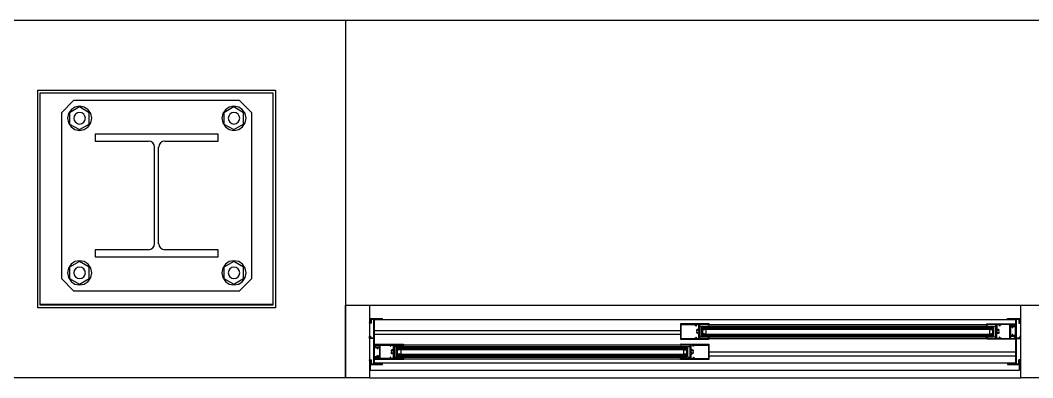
# Model space of a CAD drawing. Header units: millimetres. Extents: x 7649 to 34105, y 3983 to 25377.
# Drawn here: x 12892 to 14992, y 20637 to 21377 of the extents above; entities that cross this region are included whole.
import ezdxf

# ---------------------------------------------------------------- set-up
doc = ezdxf.new("R2010")
doc.units = ezdxf.units.MM

msp = doc.modelspace()

# ---------------------------------------------------------------- linework, layer by layer
at = {"layer": 'GEOMETRY', "color": 7}
for p, q in [((7649.45694, 21376.92222), (34105.14444, 21376.92222)), ((13003.03611, 21210.76389), (12977.63611, 21185.36389)), ((13346.99444, 21210.76389), (13003.03611, 21210.76389)), ((13372.39444, 21185.36389), (13346.99444, 21210.76389)), ((12997.69794, 21191.7604), (12992.31131, 21183.77083)), ((13015.20694, 21197.53472), (12994.56944, 21185.36389)), ((13005.6875, 21197.14702), (12997.69794, 21191.7604)), ((13015.47153, 21199.12222), (13005.6875, 21197.14702)), ((13035.31528, 21185.36389), (13015.20694, 21197.53472)), ((13025.25556, 21197.14702), (13015.47153, 21199.12222)), ((13033.24512, 21191.7604), (13025.25556, 21197.14702)), ((13038.63174, 21183.77083), (13033.24512, 21191.7604)), ((13317.84377, 21191.7604), (13312.45715, 21183.77083)), ((13335.35278, 21197.53472), (13314.71528, 21185.36389)), ((13325.83333, 21197.14702), (13317.84377, 21191.7604)), ((13335.61736, 21199.12222), (13325.83333, 21197.14702)), ((13355.46111, 21185.36389), (13335.35278, 21197.53472)), ((13345.40139, 21197.14702), (13335.61736, 21199.12222)), ((13353.39095, 21191.7604), (13345.40139, 21197.14702)), ((13358.77758, 21183.77083), (13353.39095, 21191.7604)), ((12977.63611, 21185.36389), (12977.63611, 20841.93472)), ((12992.31131, 21183.77083), (12990.33611, 21173.98681)), ((12990.33611, 21173.98681), (12992.31131, 21164.20278)), ((12994.56944, 21185.36389), (12994.56944, 21162.08056)), ((13004.50098, 21178.62112), (13003.56528, 21173.98681)), ((13003.56528, 21173.98681), (13004.50098, 21169.3525)), ((13007.05266, 21182.40567), (13004.50098, 21178.62112)), ((13004.50098, 21169.3525), (13007.05266, 21165.56794)), ((13010.83722, 21184.95736), (13007.05266, 21182.40567)), ((13015.47153, 21185.89306), (13010.83722, 21184.95736)), ((13020.10584, 21184.95736), (13015.47153, 21185.89306)), ((13023.89039, 21182.40567), (13020.10584, 21184.95736)), ((13026.44208, 21178.62112), (13023.89039, 21182.40567)), ((13023.89039, 21165.56794), (13026.44208, 21169.3525)), ((13027.37778, 21173.98681), (13026.44208, 21178.62112)), ((13026.44208, 21169.3525), (13027.37778, 21173.98681)), ((13035.31528, 21162.08056), (13035.31528, 21185.36389)), ((13040.60694, 21173.98681), (13038.63174, 21183.77083)), ((13038.63174, 21164.20278), (13040.60694, 21173.98681)), ((13312.45715, 21183.77083), (13310.48194, 21173.98681)), ((13310.48194, 21173.98681), (13312.45715, 21164.20278)), ((13314.71528, 21185.36389), (13314.71528, 21162.08056)), ((13324.64681, 21178.62112), (13323.71111, 21173.98681)), ((13323.71111, 21173.98681), (13324.64681, 21169.3525)), ((13327.1985, 21182.40567), (13324.64681, 21178.62112)), ((13324.64681, 21169.3525), (13327.1985, 21165.56794)), ((13330.98305, 21184.95736), (13327.1985, 21182.40567)), ((13335.61736, 21185.89306), (13330.98305, 21184.95736)), ((13340.25167, 21184.95736), (13335.61736, 21185.89306)), ((13344.03623, 21182.40567), (13340.25167, 21184.95736)), ((13346.58791, 21178.62112), (13344.03623, 21182.40567)), ((13344.03623, 21165.56794), (13346.58791, 21169.3525)), ((13347.52361, 21173.98681), (13346.58791, 21178.62112)), ((13346.58791, 21169.3525), (13347.52361, 21173.98681)), ((13355.46111, 21162.08056), (13355.46111, 21185.36389)), ((13360.75278, 21173.98681), (13358.77758, 21183.77083)), ((13358.77758, 21164.20278), (13360.75278, 21173.98681)), ((13372.39444, 20841.93472), (13372.39444, 21185.36389)), ((12992.31131, 21164.20278), (12997.69794, 21156.21321)), ((12994.56944, 21162.08056), (13015.20694, 21150.43889)), ((12997.69794, 21156.21321), (13005.6875, 21150.82659)), ((13005.6875, 21150.82659), (13015.47153, 21148.85139)), ((13007.05266, 21165.56794), (13010.83722, 21163.01625)), ((13010.83722, 21163.01625), (13015.47153, 21162.08056)), ((13015.20694, 21150.43889), (13035.31528, 21162.08056)), ((13015.47153, 21162.08056), (13020.10584, 21163.01625)), ((13015.47153, 21148.85139), (13025.25556, 21150.82659)), ((13020.10584, 21163.01625), (13023.89039, 21165.56794)), ((13025.25556, 21150.82659), (13033.24512, 21156.21321)), ((13033.24512, 21156.21321), (13038.63174, 21164.20278)), ((13312.45715, 21164.20278), (13317.84377, 21156.21321)), ((13314.71528, 21162.08056), (13335.35278, 21150.43889)), ((13317.84377, 21156.21321), (13325.83333, 21150.82659)), ((13325.83333, 21150.82659), (13335.61736, 21148.85139)), ((13327.1985, 21165.56794), (13330.98305, 21163.01625)), ((13330.98305, 21163.01625), (13335.61736, 21162.08056)), ((13335.35278, 21150.43889), (13355.46111, 21162.08056)), ((13335.61736, 21162.08056), (13340.25167, 21163.01625)), ((13335.61736, 21148.85139), (13345.40139, 21150.82659)), ((13340.25167, 21163.01625), (13344.03623, 21165.56794)), ((13345.40139, 21150.82659), (13353.39095, 21156.21321)), ((13353.39095, 21156.21321), (13358.77758, 21164.20278)), ((13302.54444, 21140.91389), (13048.01528, 21140.91389)), ((13048.01528, 21140.91389), (13048.01528, 21126.62639)), ((13048.01528, 21126.62639), (13158.08194, 21126.62639)), ((13163.18691, 21125.64928), (13158.34653, 21126.62639)), ((13167.13966, 21122.98449), (13163.18691, 21125.64928)), ((13187.37281, 21125.64928), (13183.42006, 21122.98449)), ((13192.21319, 21126.62639), (13187.37281, 21125.64928)), ((13191.94861, 21126.62639), (13302.54444, 21126.62639)), ((13302.54444, 21126.62639), (13302.54444, 21140.91389)), ((13169.80469, 21119.03179), (13167.13966, 21122.98449)), ((13170.78194, 21114.19097), (13169.80469, 21119.03179)), ((13170.78194, 20913.90139), (13170.78194, 21113.92639)), ((13179.24861, 20913.90139), (13179.24861, 21113.92639)), ((13180.75503, 21119.03179), (13179.77778, 21114.19097)), ((13183.42006, 21122.98449), (13180.75503, 21119.03179)), ((13169.80469, 20909.32515), (13170.78194, 20914.16597)), ((13179.77778, 20914.16597), (13180.75503, 20909.32515)), ((13158.08194, 20901.20139), (13048.01528, 20901.20139)), ((13048.01528, 20901.20139), (13048.01528, 20886.91389)), ((13158.34653, 20901.73056), (13163.18691, 20902.70766)), ((13163.18691, 20902.70766), (13167.13966, 20905.37245)), ((13167.13966, 20905.37245), (13169.80469, 20909.32515)), ((13180.75503, 20909.32515), (13183.42006, 20905.37245)), ((13183.42006, 20905.37245), (13187.37281, 20902.70766)), ((13187.37281, 20902.70766), (13192.21319, 20901.73056)), ((13302.54444, 20901.20139), (13191.94861, 20901.20139)), ((13302.54444, 20886.91389), (13302.54444, 20901.20139)), ((13015.20694, 20877.38889), (12994.56944, 20865.74722)), ((13005.6875, 20877.00119), (12997.69794, 20871.61457)), ((13015.47153, 20878.97639), (13005.6875, 20877.00119)), ((13035.31528, 20865.74722), (13015.20694, 20877.38889)), ((13025.25556, 20877.00119), (13015.47153, 20878.97639)), ((13033.24512, 20871.61457), (13025.25556, 20877.00119)), ((13048.01528, 20886.91389), (13302.54444, 20886.91389)), ((13335.35278, 20877.38889), (13314.71528, 20865.74722)), ((13325.83333, 20877.00119), (13317.84377, 20871.61457)), ((13335.61736, 20878.97639), (13325.83333, 20877.00119)), ((13355.46111, 20865.74722), (13335.35278, 20877.38889)), ((13345.40139, 20877.00119), (13335.61736, 20878.97639)), ((13353.39095, 20871.61457), (13345.40139, 20877.00119)), ((12992.31131, 20863.625), (12990.33611, 20853.84097)), ((12990.33611, 20853.84097), (12992.31131, 20844.05695)), ((12997.69794, 20871.61457), (12992.31131, 20863.625)), ((12994.56944, 20865.74722), (12994.56944, 20841.93472)), ((13004.50098, 20858.47528), (13003.56528, 20853.84097)), ((13003.56528, 20853.84097), (13004.50098, 20849.20666)), ((13007.05266, 20862.25984), (13004.50098, 20858.47528)), ((13010.83722, 20864.81152), (13007.05266, 20862.25984)), ((13015.47153, 20865.74722), (13010.83722, 20864.81152)), ((13020.10584, 20864.81152), (13015.47153, 20865.74722)), ((13023.89039, 20862.25984), (13020.10584, 20864.81152)), ((13026.44208, 20858.47528), (13023.89039, 20862.25984)), ((13027.37778, 20853.84097), (13026.44208, 20858.47528)), ((13026.44208, 20849.20666), (13027.37778, 20853.84097)), ((13038.63174, 20863.625), (13033.24512, 20871.61457)), ((13035.31528, 20841.93472), (13035.31528, 20865.74722)), ((13040.60694, 20853.84097), (13038.63174, 20863.625)), ((13038.63174, 20844.05695), (13040.60694, 20853.84097)), ((13312.45715, 20863.625), (13310.48194, 20853.84097)), ((13310.48194, 20853.84097), (13312.45715, 20844.05695)), ((13317.84377, 20871.61457), (13312.45715, 20863.625)), ((13314.71528, 20865.74722), (13314.71528, 20841.93472)), ((13324.64681, 20858.47528), (13323.71111, 20853.84097)), ((13323.71111, 20853.84097), (13324.64681, 20849.20666)), ((13327.1985, 20862.25984), (13324.64681, 20858.47528)), ((13330.98305, 20864.81152), (13327.1985, 20862.25984)), ((13335.61736, 20865.74722), (13330.98305, 20864.81152)), ((13340.25167, 20864.81152), (13335.61736, 20865.74722)), ((13344.03623, 20862.25984), (13340.25167, 20864.81152)), ((13346.58791, 20858.47528), (13344.03623, 20862.25984)), ((13347.52361, 20853.84097), (13346.58791, 20858.47528)), ((13346.58791, 20849.20666), (13347.52361, 20853.84097)), ((13358.77758, 20863.625), (13353.39095, 20871.61457)), ((13355.46111, 20841.93472), (13355.46111, 20865.74722)), ((13360.75278, 20853.84097), (13358.77758, 20863.625)), ((13358.77758, 20844.05695), (13360.75278, 20853.84097)), ((12977.63611, 20841.93472), (13003.03611, 20816.53472)), ((12992.31131, 20844.05695), (12997.69794, 20836.06738)), ((12994.56944, 20841.93472), (13015.20694, 20830.29306)), ((12997.69794, 20836.06738), (13005.6875, 20830.68076)), ((13004.50098, 20849.20666), (13007.05266, 20845.42211)), ((13005.6875, 20830.68076), (13015.47153, 20828.70556)), ((13007.05266, 20845.42211), (13010.83722, 20842.87042)), ((13010.83722, 20842.87042), (13015.47153, 20841.93472)), ((13015.20694, 20830.29306), (13035.31528, 20841.93472)), ((13015.47153, 20841.93472), (13020.10584, 20842.87042)), ((13015.47153, 20828.70556), (13025.25556, 20830.68076)), ((13020.10584, 20842.87042), (13023.89039, 20845.42211)), ((13023.89039, 20845.42211), (13026.44208, 20849.20666)), ((13025.25556, 20830.68076), (13033.24512, 20836.06738)), ((13033.24512, 20836.06738), (13038.63174, 20844.05695)), ((13312.45715, 20844.05695), (13317.84377, 20836.06738)), ((13314.71528, 20841.93472), (13335.35278, 20830.29306)), ((13317.84377, 20836.06738), (13325.83333, 20830.68076)), ((13324.64681, 20849.20666), (13327.1985, 20845.42211)), ((13325.83333, 20830.68076), (13335.61736, 20828.70556)), ((13327.1985, 20845.42211), (13330.98305, 20842.87042)), ((13330.98305, 20842.87042), (13335.61736, 20841.93472)), ((13335.35278, 20830.29306), (13355.46111, 20841.93472)), ((13335.61736, 20841.93472), (13340.25167, 20842.87042)), ((13335.61736, 20828.70556), (13345.40139, 20830.68076)), ((13340.25167, 20842.87042), (13344.03623, 20845.42211)), ((13344.03623, 20845.42211), (13346.58791, 20849.20666)), ((13345.40139, 20830.68076), (13353.39095, 20836.06738)), ((13346.99444, 20816.53472), (13372.39444, 20841.93472)), ((13353.39095, 20836.06738), (13358.77758, 20844.05695)), ((13003.03611, 20816.53472), (13346.99444, 20816.53472)), ((12933.71528, 20789.01806), (13416.31528, 20789.01806)), ((13616.34028, 20786.90139), (14967.30278, 20786.90139)), ((13616.34028, 20759.38472), (13618.98611, 20759.38472)), ((13616.34028, 20749.85972), (13616.34028, 20750.91806)), ((13616.34028, 20750.91806), (13618.98611, 20750.91806)), ((13620.57361, 20749.85972), (13616.34028, 20749.85972)), ((13618.98611, 20750.91806), (13618.98611, 20759.38472)), ((13618.98611, 20759.38472), (13643.85694, 20759.38472)), ((13620.57361, 20749.85972), (13620.57361, 20757.79722)), ((13620.57361, 20757.79722), (13625.33611, 20757.79722)), ((13625.33611, 20719.16806), (13625.33611, 20757.79722)), ((13626.92361, 20757.79722), (13643.85694, 20757.79722)), ((13626.92361, 20700.64722), (13626.92361, 20757.79722)), ((13626.92361, 20757.26806), (14956.71944, 20757.26806)), ((13643.85694, 20757.79722), (13643.85694, 20759.38472)), ((14320.13194, 20748.27222), (14261.39444, 20748.27222)), ((14261.39444, 20748.27222), (14261.39444, 20716.52222)), ((14262.45278, 20746.68472), (14262.45278, 20718.10972)), ((14262.45278, 20746.68472), (14290.49861, 20746.68472)), ((14290.49861, 20746.15556), (14290.49861, 20746.68472)), ((14290.49861, 20746.15556), (14293.14444, 20746.15556)), ((14293.14444, 20743.50972), (14293.14444, 20746.15556)), ((14295.26111, 20746.68472), (14293.67361, 20743.50972)), ((14299.49444, 20746.68472), (14295.26111, 20746.68472)), ((14299.49444, 20736.10139), (14299.49444, 20746.68472)), ((14319.60278, 20746.68472), (14301.08194, 20746.68472)), ((14301.08194, 20746.68472), (14301.08194, 20718.10972)), ((14319.60278, 20745.62639), (14319.60278, 20746.68472)), ((14320.70549, 20748.20985), (14320.39653, 20748.27222)), ((14320.95779, 20748.03974), (14320.70549, 20748.20985)), ((14321.1279, 20747.78744), (14320.95779, 20748.03974)), ((14321.19028, 20747.47847), (14321.1279, 20747.78744)), ((14321.19028, 20747.21389), (14321.19028, 20745.62639)), ((14321.19028, 20746.68472), (14895.86528, 20746.68472)), ((14895.86528, 20745.62639), (14895.86528, 20747.21389)), ((14896.45682, 20747.78744), (14896.39444, 20747.47847)), ((14896.62693, 20748.03974), (14896.45682, 20747.78744)), ((14896.87923, 20748.20985), (14896.62693, 20748.03974)), ((14897.18819, 20748.27222), (14896.87923, 20748.20985)), ((14896.92361, 20748.27222), (14955.66111, 20748.27222)), ((14915.44444, 20746.68472), (14897.45278, 20746.68472)), ((14897.45278, 20746.68472), (14897.45278, 20745.62639)), ((14915.44444, 20718.10972), (14915.44444, 20746.68472)), ((14921.79444, 20746.68472), (14917.56111, 20746.68472)), ((14917.56111, 20746.68472), (14917.56111, 20736.10139)), ((14923.38194, 20743.50972), (14921.79444, 20746.68472)), ((14926.55694, 20746.15556), (14923.91111, 20746.15556)), ((14923.91111, 20746.15556), (14923.91111, 20743.50972)), ((14944.54861, 20746.68472), (14926.55694, 20746.68472)), ((14926.55694, 20746.68472), (14926.55694, 20746.15556)), ((14939.78611, 20759.38472), (14964.65694, 20759.38472)), ((14939.78611, 20757.79722), (14939.78611, 20759.38472)), ((14939.78611, 20757.79722), (14956.71944, 20757.79722)), ((14944.54861, 20718.10972), (14944.54861, 20746.68472)), ((14946.13611, 20746.68472), (14946.13611, 20718.10972)), ((14946.13611, 20746.68472), (14954.60278, 20746.68472)), ((14954.60278, 20746.68472), (14954.60278, 20744.56806)), ((14955.66111, 20748.27222), (14955.66111, 20744.56806)), ((14956.71944, 20757.79722), (14956.71944, 20744.03889)), ((14958.30694, 20757.79722), (14963.06944, 20757.79722)), ((14958.30694, 20719.16806), (14958.30694, 20757.79722)), ((14963.06944, 20757.79722), (14963.06944, 20749.85972)), ((14963.06944, 20749.85972), (14967.30278, 20749.85972)), ((14964.65694, 20759.38472), (14967.30278, 20759.38472)), ((14964.65694, 20750.91806), (14964.65694, 20759.38472)), ((14967.30278, 20750.91806), (14964.65694, 20750.91806)), ((14967.30278, 20749.85972), (14967.30278, 20750.91806)), ((14967.30278, 20673.65972), (14967.30278, 20749.85972)), ((13626.92361, 20734.51389), (14261.39444, 20734.51389)), ((13626.92361, 20726.57639), (14261.39444, 20726.57639)), ((14293.67361, 20743.50972), (14293.14444, 20743.50972)), ((14295.17065, 20735.76695), (14294.53788, 20735.13428)), ((14294.53788, 20730.18933), (14295.51388, 20729.31169)), ((14294.76405, 20734.47337), (14294.73498, 20734.1799)), ((14294.73498, 20734.1799), (14294.81474, 20733.89597)), ((14294.74284, 20730.67634), (14294.73689, 20730.45665)), ((14294.73689, 20730.45665), (14294.79137, 20730.24373)), ((14294.81066, 20730.88976), (14294.74284, 20730.67634)), ((14294.9048, 20734.7438), (14294.76405, 20734.47337)), ((14294.79137, 20730.24373), (14294.9048, 20730.05064)), ((14294.93535, 20731.07578), (14294.81066, 20730.88976)), ((14294.81474, 20733.89597), (14295.00044, 20733.6542)), ((14295.1035, 20731.21729), (14294.93535, 20731.07578)), ((14295.00044, 20733.6542), (14295.26341, 20733.49996)), ((14295.30399, 20731.30733), (14295.1035, 20731.21729)), ((14295.91924, 20736.23697), (14295.17065, 20735.76695)), ((14295.26341, 20733.49996), (14295.55504, 20733.4561)), ((14295.52569, 20731.33889), (14295.30399, 20731.30733)), ((14295.51388, 20729.31169), (14296.69077, 20728.80883)), ((14295.68358, 20731.32303), (14295.52569, 20731.33889)), ((14295.55504, 20733.4561), (14295.84264, 20733.52139)), ((14295.83373, 20731.27668), (14295.68358, 20731.32303)), ((14295.97182, 20731.20166), (14295.83373, 20731.27668)), ((14295.84264, 20733.52139), (14296.09348, 20733.69464)), ((14296.75326, 20736.52972), (14295.91924, 20736.23697)), ((14296.09348, 20731.0998), (14295.97182, 20731.20166)), ((14296.90366, 20734.92577), (14296.22312, 20734.5739)), ((14296.22312, 20730.74971), (14296.90366, 20730.39784)), ((14296.31944, 20730.28056), (14296.31944, 20730.80972)), ((14296.69077, 20728.80883), (14297.96646, 20728.70596)), ((14297.64236, 20736.63056), (14296.75326, 20736.52972)), ((14297.64236, 20735.04306), (14296.90366, 20734.92577)), ((14296.90366, 20730.39784), (14297.64236, 20730.28056)), ((14298.05292, 20736.60926), (14297.64236, 20736.63056)), ((14298.38106, 20734.92577), (14297.64236, 20735.04306)), ((14297.64236, 20730.28056), (14298.38106, 20730.39784)), ((14297.96646, 20728.70596), (14299.23883, 20729.02831)), ((14298.45801, 20736.54584), (14298.05292, 20736.60926)), ((14299.0616, 20734.5739), (14298.38106, 20734.92577)), ((14298.38106, 20730.39784), (14299.0616, 20730.74971)), ((14298.85438, 20736.44096), (14298.45801, 20736.54584)), ((14299.23883, 20736.2953), (14298.85438, 20736.44096)), ((14298.96528, 20733.45556), (14299.49444, 20733.45556)), ((14298.96528, 20730.28056), (14298.96528, 20730.80972)), ((14298.96528, 20730.80972), (14299.49444, 20730.80972)), ((14299.49444, 20718.10972), (14299.49444, 20728.16389)), ((14299.90632, 20733.40051), (14299.55446, 20734.08105)), ((14299.55446, 20731.24256), (14299.90632, 20731.92311)), ((14300.02361, 20732.66181), (14299.90632, 20733.40051)), ((14299.90632, 20731.92311), (14300.02361, 20732.66181)), ((14301.61111, 20743.50972), (14301.61111, 20721.28472)), ((14301.61111, 20743.50972), (14305.84444, 20743.50972)), ((14305.84444, 20721.28472), (14305.84444, 20743.50972)), ((14306.90278, 20743.50972), (14910.15278, 20743.50972)), ((14306.90278, 20737.15972), (14306.90278, 20743.50972)), ((14306.90278, 20742.45139), (14910.15278, 20742.45139)), ((14306.90278, 20741.39306), (14910.15278, 20741.39306)), ((14306.90278, 20740.33472), (14910.15278, 20740.33472)), ((14306.90278, 20739.27639), (14910.15278, 20739.27639)), ((14306.90278, 20738.21806), (14910.15278, 20738.21806)), ((14306.90278, 20737.15972), (14910.15278, 20737.15972)), ((14306.90278, 20727.10556), (14910.15278, 20727.10556)), ((14306.90278, 20721.28472), (14306.90278, 20727.10556)), ((14306.90278, 20726.04722), (14910.15278, 20726.04722)), ((14306.90278, 20725.51806), (14910.15278, 20725.51806)), ((14307.96111, 20735.57222), (14311.66528, 20736.63056)), ((14307.96111, 20728.69306), (14307.96111, 20735.57222)), ((14307.96111, 20727.63472), (14311.66528, 20728.69306)), ((14314.84028, 20736.63056), (14311.66528, 20736.63056)), ((14311.66528, 20727.63472), (14314.84028, 20727.63472)), ((14314.84028, 20727.63472), (14314.84028, 20736.63056)), ((14321.19028, 20745.62639), (14319.60278, 20745.62639)), ((14897.45278, 20745.62639), (14895.86528, 20745.62639)), ((14905.39028, 20736.63056), (14902.21528, 20736.63056)), ((14902.21528, 20736.63056), (14902.21528, 20727.63472)), ((14902.21528, 20727.63472), (14905.39028, 20727.63472)), ((14905.39028, 20735.57222), (14909.09444, 20736.63056)), ((14905.39028, 20727.63472), (14909.09444, 20728.69306)), ((14909.09444, 20728.69306), (14909.09444, 20735.57222)), ((14910.15278, 20737.15972), (14910.15278, 20743.50972)), ((14910.15278, 20721.28472), (14910.15278, 20727.10556)), ((14911.21111, 20721.28472), (14911.21111, 20743.50972)), ((14911.21111, 20743.50972), (14915.44444, 20743.50972)), ((14915.44444, 20743.50972), (14915.44444, 20721.28472)), ((14917.56111, 20733.45556), (14918.09028, 20733.45556)), ((14917.6784, 20733.40051), (14917.56111, 20732.66181)), ((14917.56111, 20732.66181), (14917.6784, 20731.92311)), ((14917.56111, 20730.80972), (14918.09028, 20730.80972)), ((14917.56111, 20718.10972), (14917.56111, 20728.16389)), ((14918.03026, 20734.08105), (14917.6784, 20733.40051)), ((14917.6784, 20731.92311), (14918.03026, 20731.24256)), ((14918.09028, 20730.80972), (14918.09028, 20730.28056)), ((14919.61826, 20736.61765), (14918.3459, 20736.2953)), ((14918.3459, 20729.02831), (14918.73034, 20728.88266)), ((14919.20366, 20734.92577), (14918.52312, 20734.5739)), ((14918.52312, 20730.74971), (14919.20366, 20730.39784)), ((14918.73034, 20728.88266), (14919.12672, 20728.77777)), ((14919.12672, 20728.77777), (14919.5318, 20728.71435)), ((14919.94236, 20735.04306), (14919.20366, 20734.92577)), ((14919.20366, 20730.39784), (14919.94236, 20730.28056)), ((14919.5318, 20728.71435), (14919.94236, 20728.69306)), ((14920.89395, 20736.51479), (14919.61826, 20736.61765)), ((14920.68106, 20734.92577), (14919.94236, 20735.04306)), ((14919.94236, 20730.28056), (14920.68106, 20730.39784)), ((14919.94236, 20728.69306), (14920.83146, 20728.79389)), ((14921.3616, 20734.5739), (14920.68106, 20734.92577)), ((14920.68106, 20730.39784), (14921.3616, 20730.74971)), ((14920.73611, 20730.28056), (14920.73611, 20730.80972)), ((14920.83146, 20728.79389), (14921.66549, 20729.08664)), ((14922.07084, 20736.01192), (14920.89395, 20736.51479)), ((14921.49124, 20733.69464), (14921.61291, 20733.59278)), ((14921.74209, 20731.27305), (14921.49124, 20731.0998)), ((14921.61291, 20733.59278), (14921.75099, 20733.51777)), ((14921.66549, 20729.08664), (14922.41407, 20729.55666)), ((14922.02968, 20731.33835), (14921.74209, 20731.27305)), ((14921.75099, 20733.51777), (14921.90114, 20733.47141)), ((14921.90114, 20733.47141), (14922.05903, 20733.45556)), ((14922.32131, 20731.29448), (14922.02968, 20731.33835)), ((14922.05903, 20733.45556), (14922.28073, 20733.48712)), ((14923.04684, 20735.13428), (14922.07084, 20736.01192)), ((14922.28073, 20733.48712), (14922.48122, 20733.57715)), ((14922.58428, 20731.14025), (14922.32131, 20731.29448)), ((14922.41407, 20729.55666), (14923.04684, 20730.18933)), ((14922.48122, 20733.57715), (14922.64937, 20733.71867)), ((14922.76999, 20730.89847), (14922.58428, 20731.14025)), ((14922.64937, 20733.71867), (14922.77406, 20733.90468)), ((14922.79335, 20734.55071), (14922.67993, 20734.7438)), ((14922.67993, 20730.05064), (14922.82067, 20730.32107)), ((14922.84974, 20730.61455), (14922.76999, 20730.89847)), ((14922.77406, 20733.90468), (14922.84188, 20734.1181)), ((14922.84783, 20734.3378), (14922.79335, 20734.55071)), ((14922.82067, 20730.32107), (14922.84974, 20730.61455)), ((14922.84188, 20734.1181), (14922.84783, 20734.3378)), ((14923.91111, 20743.50972), (14923.38194, 20743.50972)), ((14946.66528, 20744.03889), (14956.71944, 20744.03889)), ((14946.66528, 20742.45139), (14946.66528, 20744.03889)), ((14946.66528, 20742.45139), (14949.31111, 20742.45139)), ((14949.31111, 20740.33472), (14949.31111, 20742.45139)), ((14949.31111, 20740.33472), (14950.89861, 20740.33472)), ((14950.89861, 20726.04722), (14949.31111, 20726.04722)), ((14949.31111, 20726.04722), (14949.31111, 20723.93056)), ((14950.89861, 20742.45139), (14956.71944, 20742.45139)), ((14950.89861, 20740.33472), (14950.89861, 20742.45139)), ((14950.89861, 20723.93056), (14950.89861, 20726.04722)), ((14954.60278, 20744.56806), (14955.66111, 20744.56806)), ((14956.71944, 20723.93056), (14956.71944, 20742.45139)), ((13616.86944, 20717.58056), (13616.86944, 20722.87222)), ((13616.86944, 20722.87222), (13618.45694, 20722.87222)), ((13625.33611, 20717.58056), (13616.86944, 20717.58056)), ((13618.45694, 20722.87222), (13618.45694, 20719.16806)), ((13618.45694, 20719.16806), (13625.33611, 20719.16806)), ((13625.33611, 20665.72222), (13625.33611, 20717.58056)), ((13627.98194, 20705.93889), (13627.98194, 20702.76389)), ((13627.98194, 20705.93889), (13686.71944, 20705.93889)), ((13629.04028, 20702.76389), (13629.04028, 20704.35139)), ((13629.04028, 20704.35139), (13637.50694, 20704.35139)), ((13637.50694, 20704.35139), (13637.50694, 20676.30556)), ((13638.56528, 20704.35139), (13657.08611, 20704.35139)), ((13638.56528, 20676.30556), (13638.56528, 20704.35139)), ((13657.08611, 20704.35139), (13657.08611, 20703.82222)), ((13660.26111, 20701.70556), (13661.84861, 20704.35139)), ((13661.84861, 20704.35139), (13666.08194, 20704.35139)), ((13666.08194, 20704.35139), (13666.08194, 20694.29722)), ((13667.66944, 20676.30556), (13667.66944, 20704.35139)), ((13667.66944, 20704.35139), (13686.19028, 20704.35139)), ((13686.19028, 20704.35139), (13686.19028, 20703.29306)), ((13687.29299, 20705.87651), (13686.98403, 20705.93889)), ((13687.54529, 20705.70641), (13687.29299, 20705.87651)), ((13687.7154, 20705.4541), (13687.54529, 20705.70641)), ((13687.77778, 20705.14514), (13687.7154, 20705.4541)), ((13687.77778, 20703.29306), (13687.77778, 20704.88056)), ((13687.77778, 20704.88056), (14261.39444, 20704.88056)), ((14261.39444, 20716.52222), (14320.13194, 20716.52222)), ((14261.39444, 20703.29306), (14261.39444, 20704.88056)), ((14261.98599, 20705.4541), (14261.92361, 20705.14514)), ((14262.15609, 20705.70641), (14261.98599, 20705.4541)), ((14262.4084, 20705.87651), (14262.15609, 20705.70641)), ((14262.71736, 20705.93889), (14262.4084, 20705.87651)), ((14262.45278, 20718.10972), (14290.49861, 20718.10972)), ((14262.45278, 20705.93889), (14321.19028, 20705.93889)), ((14281.50278, 20704.35139), (14262.98194, 20704.35139)), ((14262.98194, 20704.35139), (14262.98194, 20703.29306)), ((14281.50278, 20676.30556), (14281.50278, 20704.35139)), ((14287.32361, 20704.35139), (14283.09028, 20704.35139)), ((14283.09028, 20704.35139), (14283.09028, 20694.29722)), ((14288.91111, 20701.70556), (14287.32361, 20704.35139)), ((14290.49861, 20718.10972), (14290.49861, 20718.63889)), ((14290.49861, 20718.63889), (14293.14444, 20718.63889)), ((14292.08611, 20704.35139), (14320.13194, 20704.35139)), ((14292.08611, 20703.82222), (14292.08611, 20704.35139)), ((14293.14444, 20721.28472), (14293.67361, 20721.28472)), ((14293.14444, 20720.75556), (14293.14444, 20718.63889)), ((14293.67361, 20720.75556), (14295.26111, 20718.10972)), ((14295.26111, 20718.10972), (14299.49444, 20718.10972)), ((14301.08194, 20718.10972), (14319.60278, 20718.10972)), ((14301.61111, 20721.28472), (14305.84444, 20721.28472)), ((14306.90278, 20724.45972), (14910.15278, 20724.45972)), ((14306.90278, 20723.40139), (14910.15278, 20723.40139)), ((14306.90278, 20722.34306), (14910.15278, 20722.34306)), ((14306.90278, 20721.28472), (14910.15278, 20721.28472)), ((14319.60278, 20718.10972), (14319.60278, 20719.16806)), ((14319.60278, 20719.16806), (14321.19028, 20719.16806)), ((14320.13194, 20676.30556), (14320.13194, 20704.35139)), ((14320.39653, 20717.05139), (14320.70549, 20717.11377)), ((14320.70549, 20717.11377), (14320.95779, 20717.28387)), ((14320.95779, 20717.28387), (14321.1279, 20717.53617)), ((14321.1279, 20717.53617), (14321.19028, 20717.84514)), ((14321.19028, 20719.16806), (14321.19028, 20717.58056)), ((14321.19028, 20717.58056), (14895.86528, 20717.58056)), ((14321.19028, 20674.71806), (14321.19028, 20705.93889)), ((14895.86528, 20717.58056), (14895.86528, 20719.16806)), ((14895.86528, 20719.16806), (14897.45278, 20719.16806)), ((14896.39444, 20717.84514), (14896.45682, 20717.53617)), ((14896.45682, 20717.53617), (14896.62693, 20717.28387)), ((14896.62693, 20717.28387), (14896.87923, 20717.11377)), ((14896.87923, 20717.11377), (14897.18819, 20717.05139)), ((14955.66111, 20716.52222), (14896.92361, 20716.52222)), ((14897.45278, 20719.16806), (14897.45278, 20718.10972)), ((14897.45278, 20718.10972), (14915.44444, 20718.10972)), ((14911.21111, 20721.28472), (14915.44444, 20721.28472)), ((14921.79444, 20718.10972), (14917.56111, 20718.10972)), ((14923.38194, 20720.75556), (14921.79444, 20718.10972)), ((14923.38194, 20721.28472), (14923.91111, 20721.28472)), ((14923.91111, 20718.63889), (14923.91111, 20720.75556)), ((14926.55694, 20718.63889), (14923.91111, 20718.63889)), ((14926.55694, 20718.10972), (14926.55694, 20718.63889)), ((14926.55694, 20718.10972), (14944.54861, 20718.10972)), ((14946.13611, 20718.10972), (14954.60278, 20718.10972)), ((14949.31111, 20723.93056), (14946.66528, 20723.93056)), ((14946.66528, 20723.93056), (14946.66528, 20722.34306)), ((14946.66528, 20722.34306), (14956.71944, 20722.34306)), ((14956.71944, 20723.93056), (14950.89861, 20723.93056)), ((14954.60278, 20718.10972), (14954.60278, 20719.69722)), ((14954.60278, 20719.69722), (14955.66111, 20719.69722)), ((14955.66111, 20719.69722), (14955.66111, 20716.52222)), ((14956.71944, 20722.34306), (14956.71944, 20665.72222)), ((14958.30694, 20719.16806), (14965.18611, 20719.16806)), ((14958.30694, 20717.58056), (14966.77361, 20717.58056)), ((14958.30694, 20665.72222), (14958.30694, 20717.58056)), ((14966.77361, 20722.87222), (14965.18611, 20722.87222)), ((14965.18611, 20722.87222), (14965.18611, 20719.16806)), ((14966.77361, 20717.58056), (14966.77361, 20722.87222)), ((13626.92361, 20700.64722), (13636.97778, 20700.64722)), ((13626.92361, 20680.53889), (13626.92361, 20699.05972)), ((13626.92361, 20699.05972), (13632.74444, 20699.05972)), ((13627.98194, 20702.76389), (13629.04028, 20702.76389)), ((13632.74444, 20696.94306), (13632.74444, 20699.05972)), ((13632.74444, 20696.94306), (13634.33194, 20696.94306)), ((13634.33194, 20696.94306), (13634.33194, 20699.05972)), ((13634.33194, 20699.05972), (13636.97778, 20699.05972)), ((13636.97778, 20699.05972), (13636.97778, 20700.64722)), ((13657.08611, 20703.82222), (13659.73194, 20703.82222)), ((13659.73194, 20703.82222), (13659.73194, 20701.70556)), ((13659.73194, 20701.70556), (13660.26111, 20701.70556)), ((13662.10138, 20693.67859), (13661.12538, 20692.80095)), ((13661.12538, 20687.85599), (13661.75815, 20687.22333)), ((13661.40224, 20689.09431), (13661.32248, 20688.81038)), ((13661.32248, 20688.81038), (13661.35155, 20688.5169)), ((13661.37887, 20692.74655), (13661.32439, 20692.53363)), ((13661.32439, 20692.53363), (13661.33034, 20692.31394)), ((13661.33034, 20692.31394), (13661.39816, 20692.10051)), ((13661.35155, 20688.5169), (13661.4923, 20688.24648)), ((13661.4923, 20692.93963), (13661.37887, 20692.74655)), ((13661.39816, 20692.10051), (13661.52285, 20691.9145)), ((13661.58794, 20689.33608), (13661.40224, 20689.09431)), ((13661.52285, 20691.9145), (13661.691, 20691.77298)), ((13661.85091, 20689.49031), (13661.58794, 20689.33608)), ((13661.691, 20691.77298), (13661.89149, 20691.68295)), ((13661.75815, 20687.22333), (13662.50674, 20686.75331)), ((13662.14254, 20689.53418), (13661.85091, 20689.49031)), ((13661.89149, 20691.68295), (13662.11319, 20691.65139)), ((13663.27827, 20694.18145), (13662.10138, 20693.67859)), ((13662.11319, 20691.65139), (13662.27108, 20691.66725)), ((13662.43014, 20689.46888), (13662.14254, 20689.53418)), ((13662.27108, 20691.66725), (13662.42123, 20691.7136)), ((13662.42123, 20691.7136), (13662.55932, 20691.78862)), ((13662.68098, 20689.29563), (13662.43014, 20689.46888)), ((13662.50674, 20686.75331), (13663.34076, 20686.46056)), ((13662.55932, 20691.78862), (13662.68098, 20691.89048)), ((13663.49116, 20692.59243), (13662.81062, 20692.24057)), ((13662.81062, 20688.41638), (13663.49116, 20688.06451)), ((13662.90694, 20691.65139), (13662.90694, 20692.18056)), ((13664.55396, 20694.28432), (13663.27827, 20694.18145)), ((13663.34076, 20686.46056), (13664.22986, 20686.35972)), ((13664.22986, 20692.70972), (13663.49116, 20692.59243)), ((13663.49116, 20688.06451), (13664.22986, 20687.94722)), ((13664.96856, 20692.59243), (13664.22986, 20692.70972)), ((13664.22986, 20687.94722), (13664.96856, 20688.06451)), ((13664.22986, 20686.35972), (13664.64042, 20686.38101)), ((13665.82633, 20693.96196), (13664.55396, 20694.28432)), ((13664.64042, 20686.38101), (13665.04551, 20686.44444)), ((13665.6491, 20692.24057), (13664.96856, 20692.59243)), ((13664.96856, 20688.06451), (13665.6491, 20688.41638)), ((13665.04551, 20686.44444), (13665.44188, 20686.54932)), ((13665.44188, 20686.54932), (13665.82633, 20686.69498)), ((13665.55278, 20691.65139), (13665.55278, 20692.18056)), ((13666.08194, 20686.35972), (13666.08194, 20676.30556)), ((13666.49382, 20691.06717), (13666.14196, 20691.74771)), ((13666.14196, 20688.90923), (13666.49382, 20689.58977)), ((13666.61111, 20690.32847), (13666.49382, 20691.06717)), ((13666.49382, 20689.58977), (13666.61111, 20690.32847)), ((13672.43194, 20701.17639), (13668.19861, 20701.17639)), ((13668.19861, 20701.17639), (13668.19861, 20679.48056)), ((13672.43194, 20679.48056), (13672.43194, 20701.17639)), ((13673.49028, 20695.35556), (13673.49028, 20701.17639)), ((13673.49028, 20701.17639), (14275.68194, 20701.17639)), ((13673.49028, 20700.11806), (14275.68194, 20700.11806)), ((13673.49028, 20699.05972), (14275.68194, 20699.05972)), ((13673.49028, 20698.00139), (14275.68194, 20698.00139)), ((13673.49028, 20697.47222), (14275.68194, 20697.47222)), ((13673.49028, 20696.41389), (14275.68194, 20696.41389)), ((13673.49028, 20695.35556), (14275.68194, 20695.35556)), ((13673.49028, 20679.48056), (13673.49028, 20685.30139)), ((13673.49028, 20685.30139), (14275.68194, 20685.30139)), ((13673.49028, 20684.24306), (14275.68194, 20684.24306)), ((13673.49028, 20683.18472), (14275.68194, 20683.18472)), ((13674.54861, 20693.76806), (13678.25278, 20694.82639)), ((13674.54861, 20686.88889), (13674.54861, 20693.76806)), ((13674.54861, 20685.83056), (13678.25278, 20686.88889)), ((13678.25278, 20694.82639), (13681.42778, 20694.82639)), ((13678.25278, 20685.83056), (13681.42778, 20685.83056)), ((13681.42778, 20694.82639), (13681.42778, 20685.83056)), ((13686.19028, 20703.29306), (13687.77778, 20703.29306)), ((14262.98194, 20703.29306), (14261.39444, 20703.29306)), ((14270.91944, 20694.82639), (14267.74444, 20694.82639)), ((14267.74444, 20694.82639), (14267.74444, 20685.83056)), ((14267.74444, 20685.83056), (14270.91944, 20685.83056)), ((14270.91944, 20693.76806), (14274.62361, 20694.82639)), ((14270.91944, 20685.83056), (14274.62361, 20686.88889)), ((14274.62361, 20686.88889), (14274.62361, 20693.76806)), ((14275.68194, 20695.35556), (14275.68194, 20701.17639)), ((14275.68194, 20679.48056), (14275.68194, 20685.30139)), ((14276.74028, 20679.48056), (14276.74028, 20701.17639)), ((14276.74028, 20701.17639), (14280.97361, 20701.17639)), ((14280.97361, 20701.17639), (14280.97361, 20679.48056)), ((14283.61944, 20691.65139), (14283.09028, 20691.65139)), ((14283.20757, 20691.06717), (14283.09028, 20690.32847)), ((14283.09028, 20690.32847), (14283.20757, 20689.58977)), ((14283.09028, 20689.00556), (14283.61944, 20689.00556)), ((14283.09028, 20686.35972), (14283.09028, 20676.30556)), ((14283.55943, 20691.74771), (14283.20757, 20691.06717)), ((14283.20757, 20689.58977), (14283.55943, 20688.90923)), ((14283.61944, 20692.18056), (14283.61944, 20691.65139)), ((14285.14743, 20694.28432), (14283.87506, 20693.96196)), ((14283.87506, 20686.69498), (14284.25951, 20686.54932)), ((14284.73283, 20692.59243), (14284.05229, 20692.24057)), ((14284.05229, 20688.41638), (14284.73283, 20688.06451)), ((14284.25951, 20686.54932), (14284.65588, 20686.44444)), ((14284.65588, 20686.44444), (14285.06097, 20686.38101)), ((14285.47153, 20692.70972), (14284.73283, 20692.59243)), ((14284.73283, 20688.06451), (14285.47153, 20687.94722)), ((14285.06097, 20686.38101), (14285.47153, 20686.35972)), ((14286.42312, 20694.18145), (14285.14743, 20694.28432)), ((14286.21023, 20692.59243), (14285.47153, 20692.70972)), ((14285.47153, 20687.94722), (14286.21023, 20688.06451)), ((14285.47153, 20686.35972), (14286.36063, 20686.46056)), ((14286.89077, 20692.24057), (14286.21023, 20692.59243)), ((14286.21023, 20688.06451), (14286.89077, 20688.41638)), ((14286.26528, 20691.65139), (14286.26528, 20692.18056)), ((14286.36063, 20686.46056), (14287.19465, 20686.75331)), ((14287.60001, 20693.67859), (14286.42312, 20694.18145)), ((14287.0204, 20691.89048), (14287.14207, 20691.78862)), ((14287.27125, 20689.46888), (14287.0204, 20689.29563)), ((14287.14207, 20691.78862), (14287.28016, 20691.7136)), ((14287.19465, 20686.75331), (14287.94324, 20687.22333)), ((14287.55885, 20689.53418), (14287.27125, 20689.46888)), ((14287.28016, 20691.7136), (14287.43031, 20691.66725)), ((14287.43031, 20691.66725), (14287.58819, 20691.65139)), ((14287.85048, 20689.49031), (14287.55885, 20689.53418)), ((14287.58819, 20691.65139), (14287.8099, 20691.68295)), ((14288.57601, 20692.80095), (14287.60001, 20693.67859)), ((14287.8099, 20691.68295), (14288.01039, 20691.77298)), ((14288.11345, 20689.33608), (14287.85048, 20689.49031)), ((14287.94324, 20687.22333), (14288.57601, 20687.85599)), ((14288.01039, 20691.77298), (14288.17854, 20691.9145)), ((14288.29915, 20689.09431), (14288.11345, 20689.33608)), ((14288.17854, 20691.9145), (14288.30323, 20692.10051)), ((14288.32252, 20692.74655), (14288.20909, 20692.93963)), ((14288.20909, 20688.24648), (14288.34984, 20688.5169)), ((14288.37891, 20688.81038), (14288.29915, 20689.09431)), ((14288.30323, 20692.10051), (14288.37105, 20692.31394)), ((14288.377, 20692.53363), (14288.32252, 20692.74655)), ((14288.34984, 20688.5169), (14288.37891, 20688.81038)), ((14288.37105, 20692.31394), (14288.377, 20692.53363)), ((14289.44028, 20701.70556), (14288.91111, 20701.70556)), ((14289.44028, 20703.82222), (14289.44028, 20701.70556)), ((14289.44028, 20703.82222), (14292.08611, 20703.82222)), ((14321.19028, 20690.06389), (14956.71944, 20690.06389)), ((13616.34028, 20672.60139), (13616.34028, 20673.65972)), ((13616.34028, 20673.65972), (13620.57361, 20673.65972)), ((13616.34028, 20672.60139), (13618.98611, 20672.60139)), ((13618.98611, 20664.13472), (13618.98611, 20672.60139)), ((13618.98611, 20664.13472), (13643.85694, 20664.13472)), ((13618.98611, 20651.96389), (13618.98611, 20664.13472)), ((13620.57361, 20665.72222), (13620.57361, 20673.65972)), ((13620.57361, 20665.72222), (13625.33611, 20665.72222)), ((13626.92361, 20680.53889), (13632.74444, 20680.53889)), ((13626.92361, 20665.72222), (13626.92361, 20678.95139)), ((13626.92361, 20678.95139), (13636.97778, 20678.95139)), ((13626.92361, 20667.30972), (14956.71944, 20667.30972)), ((13626.92361, 20665.72222), (13643.85694, 20665.72222)), ((13629.04028, 20677.89306), (13627.98194, 20677.89306)), ((13627.98194, 20677.89306), (13627.98194, 20674.71806)), ((13627.98194, 20674.71806), (13686.71944, 20674.71806)), ((13629.04028, 20676.30556), (13629.04028, 20677.89306)), ((13629.04028, 20676.30556), (13637.50694, 20676.30556)), ((13632.74444, 20680.53889), (13632.74444, 20682.65556)), ((13632.74444, 20682.65556), (13634.33194, 20682.65556)), ((13634.33194, 20682.65556), (13634.33194, 20680.53889)), ((13634.33194, 20680.53889), (13636.97778, 20680.53889)), ((13636.97778, 20680.53889), (13636.97778, 20678.95139)), ((13657.08611, 20676.30556), (13638.56528, 20676.30556)), ((13643.85694, 20664.13472), (13643.85694, 20665.72222)), ((13659.73194, 20676.30556), (13657.08611, 20676.30556)), ((13660.26111, 20678.95139), (13659.73194, 20678.95139)), ((13659.73194, 20678.95139), (13659.73194, 20676.30556)), ((13661.84861, 20676.30556), (13660.26111, 20678.95139)), ((13666.08194, 20676.30556), (13661.84861, 20676.30556)), ((13686.19028, 20676.30556), (13667.66944, 20676.30556)), ((13668.19861, 20679.48056), (13672.43194, 20679.48056)), ((13673.49028, 20682.12639), (14275.68194, 20682.12639)), ((13673.49028, 20681.06806), (14275.68194, 20681.06806)), ((13673.49028, 20680.00972), (14275.68194, 20680.00972)), ((13673.49028, 20679.48056), (14275.68194, 20679.48056)), ((13687.77778, 20676.83472), (13686.19028, 20676.83472)), ((13686.19028, 20676.83472), (13686.19028, 20676.30556)), ((13686.98403, 20674.71806), (13687.29299, 20674.78043)), ((13687.29299, 20674.78043), (13687.54529, 20674.95054)), ((13687.54529, 20674.95054), (13687.7154, 20675.20284)), ((13687.7154, 20675.20284), (13687.77778, 20675.51181)), ((13687.77778, 20675.24722), (13687.77778, 20676.83472)), ((13687.77778, 20675.77639), (14261.39444, 20675.77639)), ((14261.39444, 20675.24722), (14261.39444, 20676.83472)), ((14261.39444, 20676.83472), (14262.98194, 20676.83472)), ((14261.92361, 20675.51181), (14261.98599, 20675.20284)), ((14261.98599, 20675.20284), (14262.15609, 20674.95054)), ((14262.15609, 20674.95054), (14262.4084, 20674.78043)), ((14262.4084, 20674.78043), (14262.71736, 20674.71806)), ((14262.45278, 20674.71806), (14321.19028, 20674.71806)), ((14262.98194, 20676.83472), (14262.98194, 20676.30556)), ((14262.98194, 20676.30556), (14281.50278, 20676.30556)), ((14276.74028, 20679.48056), (14280.97361, 20679.48056)), ((14283.09028, 20676.30556), (14287.32361, 20676.30556)), ((14287.32361, 20676.30556), (14288.91111, 20678.95139)), ((14288.91111, 20678.95139), (14289.44028, 20678.95139)), ((14289.44028, 20678.95139), (14289.44028, 20676.30556)), ((14289.44028, 20676.30556), (14292.08611, 20676.30556)), ((14292.08611, 20676.30556), (14320.13194, 20676.30556)), ((14321.19028, 20682.12639), (14956.71944, 20682.12639)), ((14956.71944, 20665.72222), (14939.78611, 20665.72222)), ((14939.78611, 20665.72222), (14939.78611, 20664.13472)), ((14939.78611, 20664.13472), (14964.65694, 20664.13472)), ((14958.30694, 20665.72222), (14963.06944, 20665.72222)), ((14967.30278, 20673.65972), (14963.06944, 20673.65972)), ((14963.06944, 20665.72222), (14963.06944, 20673.65972)), ((14964.65694, 20664.13472), (14964.65694, 20672.60139)), ((14964.65694, 20672.60139), (14967.30278, 20672.60139)), ((14964.65694, 20651.96389), (14964.65694, 20664.13472)), ((14967.30278, 20672.60139), (14967.30278, 20673.65972)), ((13618.98611, 20651.96389), (14964.65694, 20651.96389)), ((13616.34028, 20636.61806), (14967.30278, 20636.61806))]:
    msp.add_line(p, q, dxfattribs=at)
at = {"layer": 'RECTANGLES', "color": 7}
for p, q in [((12783.96111, 21376.92222), (13566.59861, 21376.92222)), ((13566.59861, 21376.92222), (13566.59861, 20636.61806)), ((12928.95278, 21231.93056), (13421.60694, 21231.93056)), ((12928.95278, 20781.60972), (12928.95278, 21231.93056)), ((13421.60694, 21231.93056), (13421.60694, 20781.60972)), ((12933.71528, 21226.63889), (13416.31528, 21226.63889)), ((12933.71528, 20786.90139), (12933.71528, 21226.63889)), ((13416.31528, 21226.63889), (13416.31528, 20786.90139)), ((13421.60694, 20781.60972), (12928.95278, 20781.60972)), ((13416.31528, 20786.90139), (12933.71528, 20786.90139)), ((13566.59861, 20786.90139), (13616.34028, 20786.90139)), ((13566.59861, 20636.61806), (13566.59861, 20786.90139)), ((13616.34028, 20786.90139), (13616.34028, 20636.61806)), ((14967.30278, 20786.90139), (15017.04444, 20786.90139)), ((14967.30278, 20636.61806), (14967.30278, 20786.90139)), ((13566.59861, 20636.61806), (12783.96111, 20636.61806)), ((13616.34028, 20636.61806), (13566.59861, 20636.61806)), ((15017.04444, 20636.61806), (14967.30278, 20636.61806))]:
    msp.add_line(p, q, dxfattribs=at)

doc.saveas('drawing.dxf')
